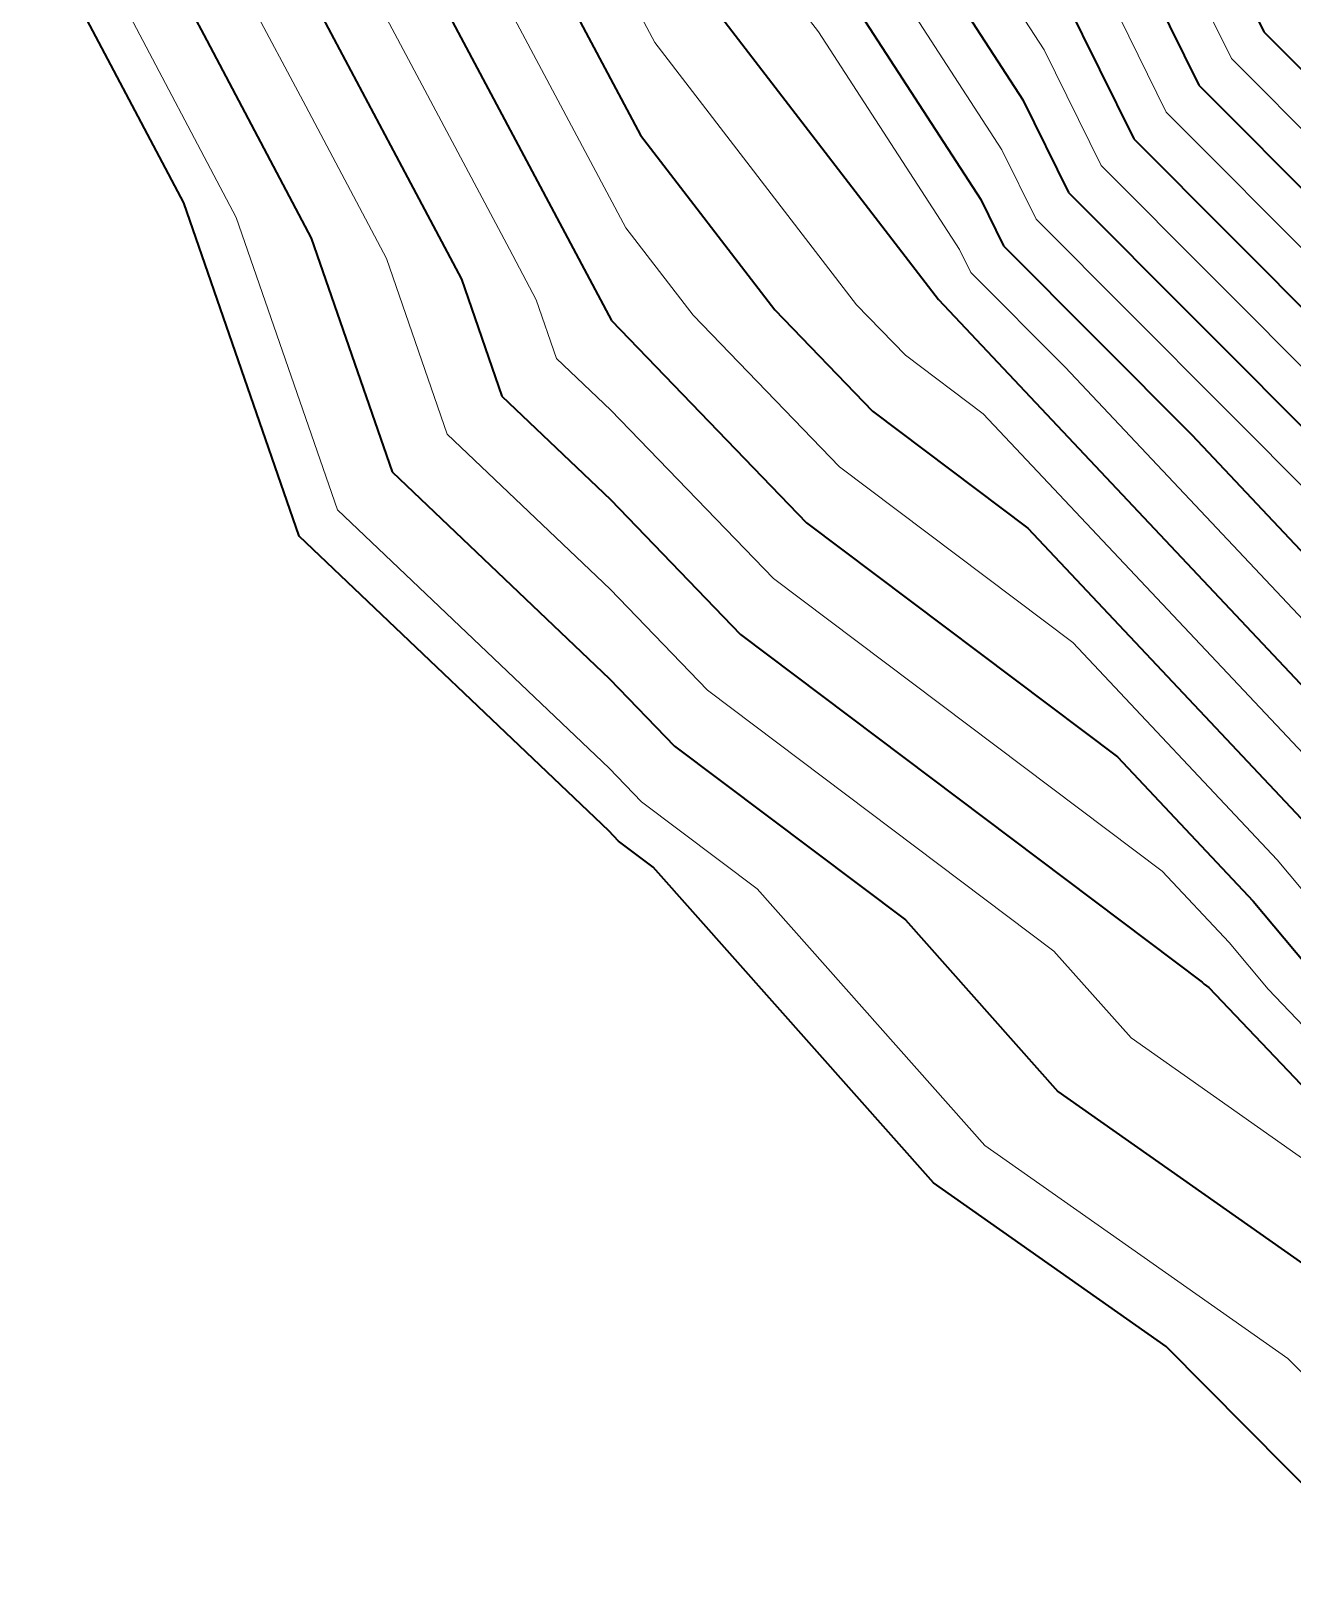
# Model space of a CAD drawing. Header units: millimetres. Extents: x -861324 to 439029, y -308065 to 694685.
# Drawn here: x 46671 to 65796, y 65414 to 88738 of the extents above; entities that cross this region are included whole.
import ezdxf

# ---------------------------------------------------------------- set-up
doc = ezdxf.new("R2010")
doc.units = ezdxf.units.MM
for name, color, linetype, lineweight in [('C-TOPO', 7, 'Continuous', 9), ('C-TOPO-MAJR', 7, 'Continuous', 35), ('C-TOPO-MINR', 7, 'Continuous', 9)]:
    doc.layers.add(name, color=color, linetype=linetype, lineweight=lineweight)

msp = doc.modelspace()

# ---------------------------------------------------------------- linework, layer by layer
at = {"layer": 'C-TOPO', "lineweight": 35}
for p, q in [((48991, 86128), (46671, 90520)), ((50741, 81074), (48991, 86128)), ((55434, 76607), (50741, 81074)), ((55582, 76454), (55434, 76607)), ((56107, 76059), (55582, 76454)), ((60360, 71270), (56107, 76059)), ((63883, 68791), (60360, 71270)), ((67232, 65414), (63883, 68791))]:
    msp.add_line(p, q, dxfattribs=at)
at = {"layer": 'C-TOPO-MAJR'}
for p, q in [((56797, 92775), (61073, 86178)), ((58507, 92638), (61714, 87690)), ((53267, 92132), (55915, 87155)), ((63638, 92229), (65368, 88723)), ((51503, 91810), (55474, 84345)), ((49738, 91488), (52385, 86512)), ((47973, 91167), (49296, 88678)), ((62997, 90716), (64381, 87911)), ((56356, 89965), (60432, 84665)), ((62355, 89203), (63393, 87099)), ((49296, 88678), (50924, 85596)), ((65368, 88723), (68220, 85859)), ((64381, 87911), (68184, 84093)), ((61714, 87690), (62406, 86288)), ((55915, 87155), (57953, 84505)), ((63393, 87099), (68148, 82327)), ((52385, 86512), (53199, 84970)), ((61073, 86178), (61419, 85476)), ((62406, 86288), (68112, 80561)), ((50924, 85596), (52152, 82050)), ((61419, 85476), (64272, 82613)), ((53199, 84970), (53813, 83197)), ((57953, 84505), (59432, 82972)), ((60432, 84665), (66658, 78052)), ((55474, 84345), (58432, 81279)), ((53813, 83197), (55460, 81630)), ((59432, 82972), (61789, 81197)), ((64272, 82613), (67385, 79307)), ((52152, 82050), (55446, 78915)), ((55460, 81630), (57432, 79586)), ((58432, 81279), (63146, 77730)), ((61789, 81197), (65932, 76798)), ((57432, 79586), (64433, 74315)), ((55446, 78915), (56432, 77893)), ((56432, 77893), (59932, 75258)), ((63146, 77730), (65205, 75543)), ((65205, 75543), (66402, 74109)), ((59932, 75258), (62244, 72655)), ((64433, 74315), (64460, 74284)), ((64460, 74284), (64533, 74233)), ((64533, 74233), (69140, 69378)), ((62244, 72655), (68371, 68344))]:
    msp.add_line(p, q, dxfattribs=at)
at = {"layer": 'C-TOPO-MINR'}
for p, q in [((57652, 92707), (61394, 86934)), ((59362, 92570), (62035, 88447)), ((54150, 92292), (56135, 88560)), ((52385, 91971), (55694, 85750)), ((50620, 91649), (53929, 85428)), ((63317, 91472), (64874, 88317)), ((48855, 91328), (50841, 87595)), ((56577, 91370), (58615, 88720)), ((62676, 89960), (63887, 87505)), ((47752, 89762), (49787, 85909)), ((58615, 88720), (60753, 85421)), ((56135, 88560), (59192, 84585)), ((62035, 88447), (62900, 86694)), ((64874, 88317), (68202, 84976)), ((50841, 87595), (52062, 85283)), ((63887, 87505), (68166, 83210)), ((61394, 86934), (61913, 85882)), ((62900, 86694), (68130, 81444)), ((49787, 85909), (51322, 81476)), ((61913, 85882), (66192, 81587)), ((55694, 85750), (56713, 84425)), ((53929, 85428), (54336, 84658)), ((60753, 85421), (60926, 85071)), ((52062, 85283), (52983, 82623)), ((60926, 85071), (62352, 83639)), ((54336, 84658), (54643, 83771)), ((59192, 84585), (59932, 83818)), ((56713, 84425), (58932, 82125)), ((54643, 83771), (55467, 82987)), ((59932, 83818), (61111, 82931)), ((62352, 83639), (67022, 78679)), ((55467, 82987), (57932, 80432)), ((61111, 82931), (66295, 77425)), ((52983, 82623), (55453, 80272)), ((58932, 82125), (62468, 79463)), ((51322, 81476), (55439, 77557)), ((55453, 80272), (56932, 78739)), ((57932, 80432), (63825, 75996)), ((62468, 79463), (65568, 76170)), ((56932, 78739), (62183, 74786)), ((55439, 77557), (55932, 77046)), ((55932, 77046), (57682, 75729)), ((65568, 76170), (67371, 74011)), ((63825, 75996), (64842, 74916)), ((57682, 75729), (61136, 71840)), ((64842, 74916), (65433, 74208)), ((62183, 74786), (63352, 73469)), ((65433, 74208), (69525, 69896)), ((63352, 73469), (66452, 71288)), ((61136, 71840), (65731, 68607)), ((65731, 68607), (67701, 66620))]:
    msp.add_line(p, q, dxfattribs=at)

doc.saveas('drawing.dxf')
